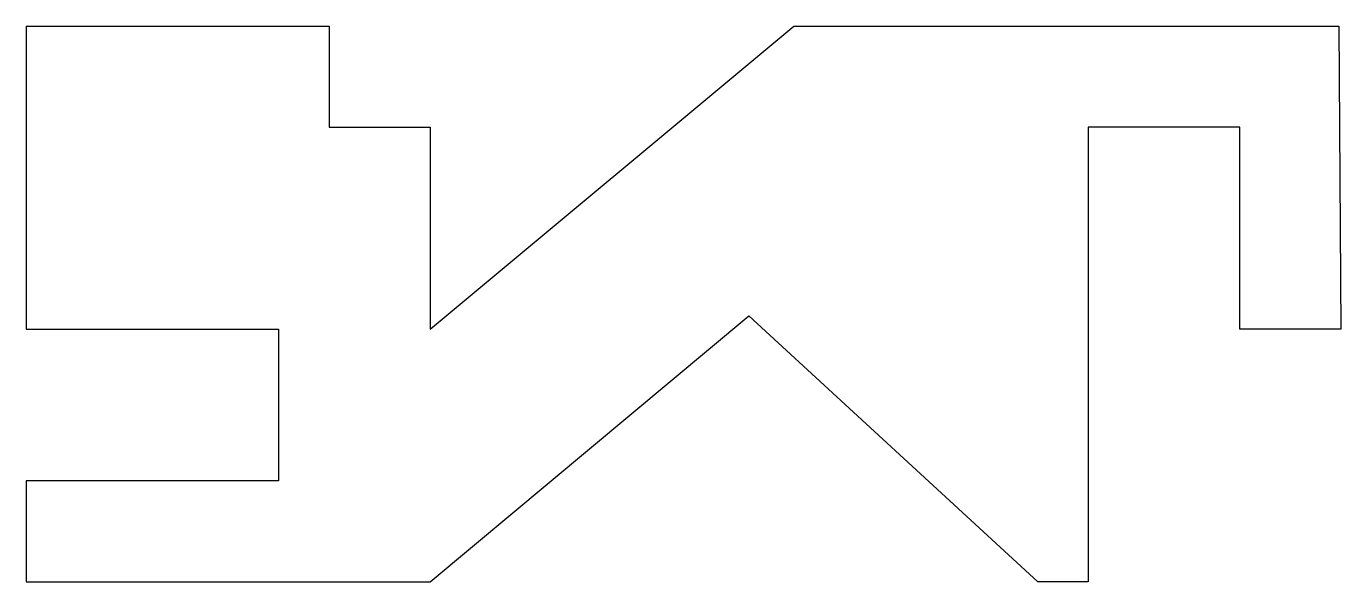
# Model space of a CAD drawing. Header units: inches. Extents: x 17.5 to 30.5, y 14.4 to 19.9.
import ezdxf

# ---------------------------------------------------------------- set-up
doc = ezdxf.new("R2010")
doc.units = ezdxf.units.IN
doc.header["$MEASUREMENT"] = 0

msp = doc.modelspace()

# ---------------------------------------------------------------- linework, layer by layer
for points in [[(17.51, 19.866), (17.51, 19.866), (20.51, 19.866), (20.51, 18.866), (21.51, 18.866), (21.51, 16.866), (25.111, 19.866), (30.511, 19.866), (30.529, 16.866), (29.529, 16.866), (29.529, 18.866)], [(17.51, 19.866), (17.51, 19.866), (17.51, 16.866), (20.01, 16.866), (20.01, 15.366), (17.51, 15.366), (17.51, 14.366), (21.51, 14.366), (24.666, 16.998), (24.666, 16.998)], [(29.529, 18.866), (28.029, 18.866), (28.029, 14.366), (27.529, 14.366), (24.666, 16.998)]]:
    msp.add_lwpolyline(points)

doc.saveas('drawing.dxf')
